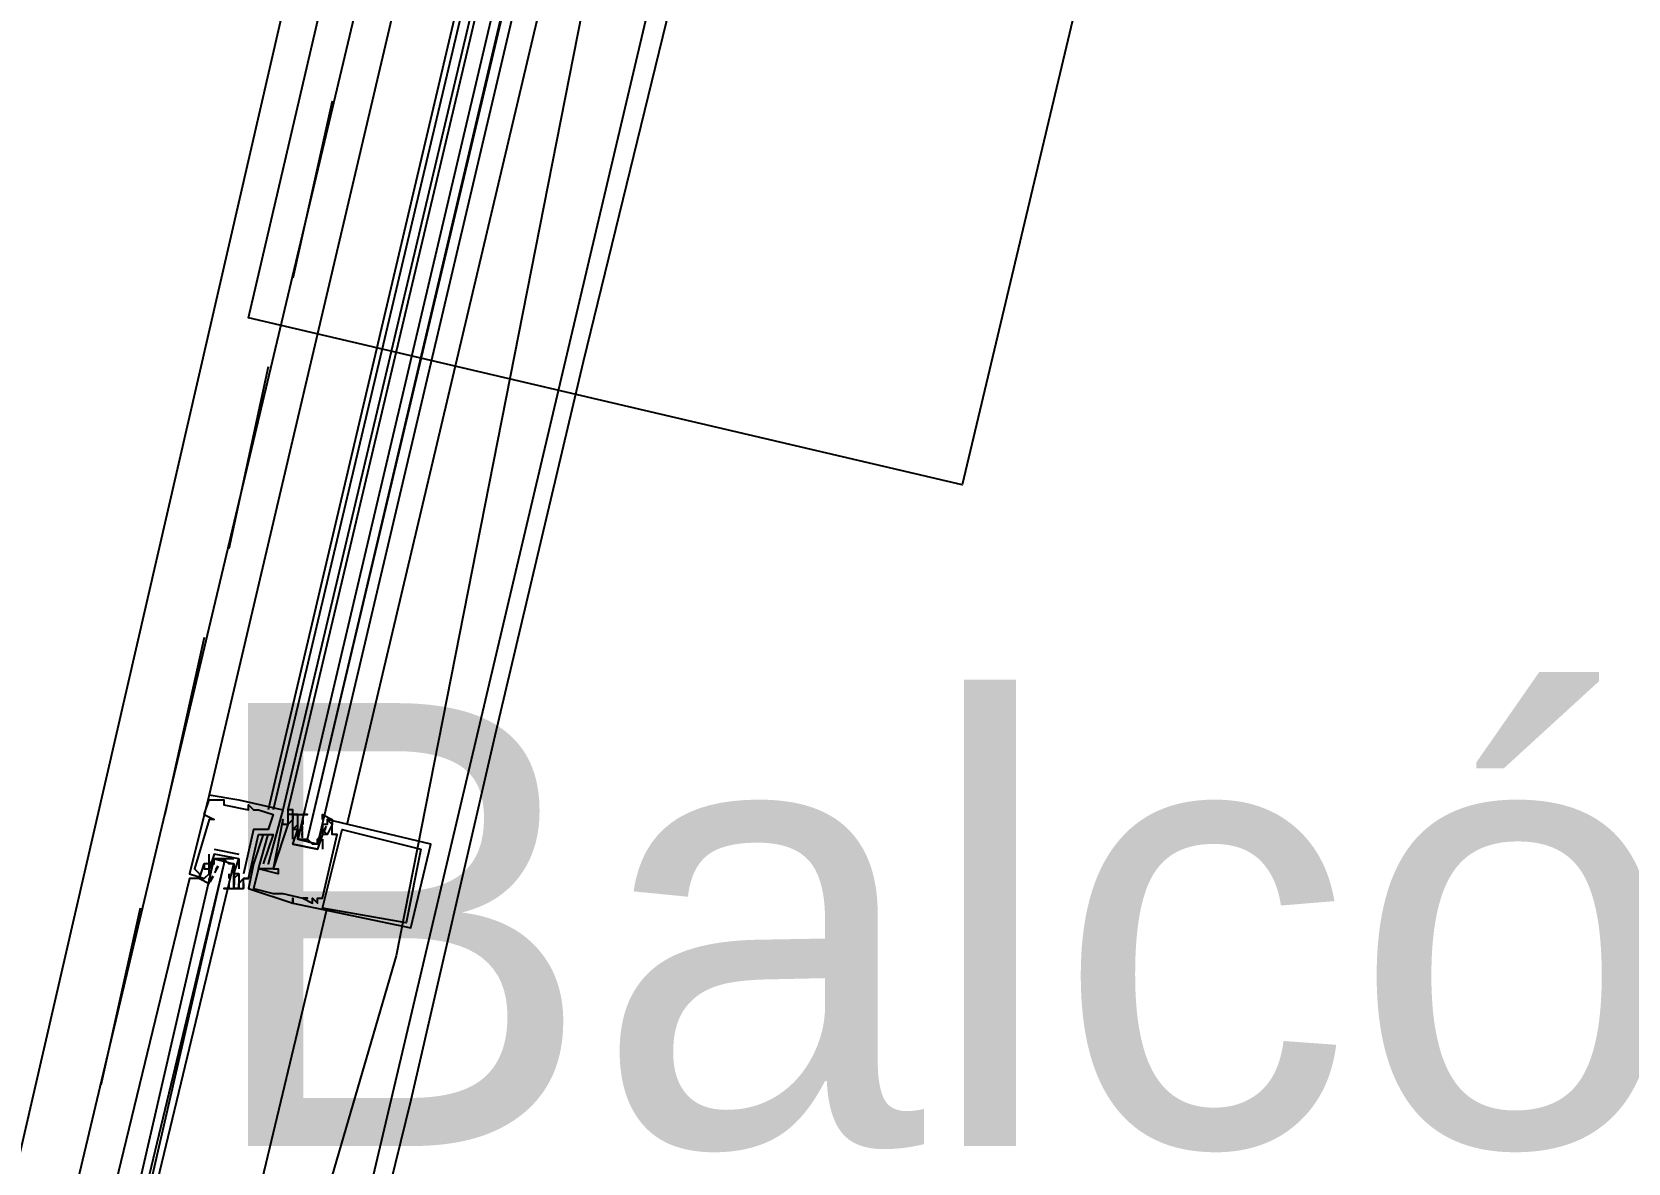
# Model space of a CAD drawing. Header units: feet. Extents: x -84 to 198, y -22 to 181.
# Drawn here: x 41.733 to 46.057, y 15.474 to 18.539 of the extents above; entities that cross this region are included whole.
import ezdxf
from ezdxf.enums import TextEntityAlignment as Align

# ---------------------------------------------------------------- set-up
doc = ezdxf.new("R2010")
doc.units = ezdxf.units.FT
for name, color, linetype in [('A-AREA-UNIDAD', 30, 'CONTINUOUS'), ('A-LINEA', 7, 'CONTINUOUS'), ('A-NOMBRE-ESPACIO', 2, 'CONTINUOUS')]:
    doc.layers.add(name, color=color, linetype=linetype)

msp = doc.modelspace()

# ---------------------------------------------------------------- linework, layer by layer
at = {"layer": 'A-AREA-UNIDAD'}
for points in [[(17.248, 32.2489), (19.52, 25.6889), (23.552, 16.7289), (24.352, 16.7289), (24.4, 16.1956), (29.84, 14.72), (40.96, 12.2844), (45.408, 31.6089)], [(46.208, 30.72), (45.088, 25.6889), (44.88, 25.44), (46.16, 25.0489), (45.632, 22.8089), (45.36, 22.2756), (44.128, 22.56), (44.128, 21.6), (43.68, 20.16), (43.648, 19.3244), (43.36, 19.2889), (42.72, 16.0356), (41.952, 13.4044), (41.952, 12.7644), (41.312, 12.7289), (41.44, 11.0044), (41.2, 10.0444), (46.752, 9.1556), (54.88, 8.2844), (61.68, 7.8756), (67.328, 7.8756)]]:
    msp.add_lwpolyline(points, dxfattribs=at)
at = {"layer": 'A-LINEA'}
for p, q in [((41.3333, 13.2178), (42.84, 19.5644)), ((42.0933, 13.0444), (43.5867, 19.3778)), ((42.84, 19.1378), (42.2133, 16.4711)), ((43, 19.0978), (42.3733, 16.4311)), ((43.0133, 19.0844), (42.3867, 16.4311)), ((43.04, 19.0844), (42.4133, 16.4311)), ((43.0533, 19.0844), (42.4267, 16.4311)), ((42.5867, 16.3911), (43.2133, 19.0444)), ((42.5467, 18.3511), (42.44, 17.8711)), ((42.3733, 17.6311), (42.2667, 17.1378)), ((42.2, 16.8978), (42.0933, 16.4178)), ((42.2133, 16.4711), (42.2133, 16.4711)), ((42.2133, 16.4578), (42.2133, 16.4578)), ((42.2267, 16.4578), (42.2267, 16.4578)), ((42.24, 16.4578), (42.24, 16.4578)), ((42.2533, 16.4578), (42.2533, 16.4578)), ((42.2533, 16.4444), (42.2533, 16.4444)), ((42.2933, 16.4578), (42.2933, 16.4578)), ((42.32, 16.4444), (42.32, 16.4444)), ((42.32, 16.4311), (42.32, 16.4311)), ((42.3333, 16.4311), (42.3333, 16.4311)), ((42.3467, 16.4311), (42.3467, 16.4311)), ((42.4133, 16.4311), (42.4133, 16.4311)), ((42.4267, 16.4311), (42.4267, 16.4178)), ((42.4267, 16.4311), (42.4267, 16.4178)), ((42.4267, 16.4311), (42.4267, 16.4178)), ((42.2, 16.4178), (42.2, 16.4178)), ((42.2133, 16.4044), (42.2133, 16.4044)), ((42.2267, 16.4044), (42.2267, 16.4044)), ((42.3867, 16.4178), (42.3867, 16.4178)), ((42.4133, 16.4044), (42.4133, 16.4044)), ((42.4133, 16.3911), (42.4133, 16.3911)), ((42.4267, 16.4178), (42.4267, 16.4178)), ((42.4267, 16.4044), (42.4267, 16.4044)), ((42.4267, 16.3911), (42.4267, 16.3911)), ((42.4267, 16.3911), (42.4267, 16.3911)), ((42.44, 16.4178), (42.44, 16.4178)), ((42.44, 16.4044), (42.44, 16.4044)), ((42.4533, 16.4178), (42.4533, 16.4178)), ((42.4533, 16.3911), (42.4533, 16.3911)), ((42.4665, 16.3813), (42.4655, 16.3932)), ((42.4659, 16.376), (42.4656, 16.3943)), ((42.4667, 16.4044), (42.4667, 16.4044)), ((42.4667, 16.4044), (42.4667, 16.4044)), ((42.4667, 16.4044), (42.4667, 16.3911)), ((42.4667, 16.3911), (42.4667, 16.3911)), ((42.52, 16.3911), (42.52, 16.3911)), ((42.52, 16.3778), (42.52, 16.3911)), ((42.52, 16.3911), (42.52, 16.3911)), ((42.5303, 16.387), (42.5219, 16.3708)), ((42.5333, 16.4044), (42.5333, 16.4044)), ((42.5333, 16.3911), (42.5333, 16.3911)), ((42.5467, 16.3911), (42.5467, 16.3911)), ((42.3333, 16.3778), (42.3333, 16.3778)), ((42.3467, 16.3644), (42.3467, 16.3644)), ((42.36, 16.3644), (42.36, 16.3644)), ((42.3733, 16.3778), (42.3733, 16.3778)), ((42.3733, 16.3644), (42.3733, 16.3644)), ((42.3867, 16.3644), (42.3867, 16.3644)), ((42.44, 16.3778), (42.44, 16.3778)), ((42.44, 16.3778), (42.44, 16.3778)), ((42.44, 16.3511), (42.44, 16.3511)), ((42.4533, 16.3778), (42.4533, 16.3778)), ((42.4658, 16.3622), (42.4652, 16.3826)), ((42.4665, 16.3546), (42.4655, 16.3665)), ((42.4667, 16.3644), (42.4667, 16.3644)), ((42.48, 16.3511), (42.48, 16.3511)), ((42.5067, 16.3778), (42.5067, 16.3778)), ((42.5067, 16.3511), (42.5067, 16.3511)), ((42.518, 16.3616), (42.5084, 16.3436)), ((42.5152, 16.3533), (42.5089, 16.3432)), ((42.52, 16.3778), (42.52, 16.3778)), ((42.52, 16.3778), (42.52, 16.3778)), ((42.52, 16.3644), (42.52, 16.3644)), ((42.52, 16.3644), (42.52, 16.3644)), ((42.52, 16.3644), (42.52, 16.3644)), ((42.52, 16.3511), (42.52, 16.3244)), ((42.52, 16.3511), (42.52, 16.3511)), ((42.5285, 16.38), (42.5223, 16.3698)), ((42.5333, 16.3644), (42.5333, 16.3644)), ((42.5333, 16.3644), (42.5333, 16.3644)), ((42.5467, 16.3644), (42.5467, 16.3644)), ((42.56, 16.3644), (42.56, 16.3644)), ((42.5733, 16.3778), (42.5733, 16.3778)), ((42.2133, 16.2844), (42.2133, 16.3111)), ((42.2133, 16.3111), (42.2133, 16.3111)), ((42.2267, 16.3244), (42.2933, 16.3111)), ((42.2267, 16.3244), (42.2267, 16.3244)), ((42.2267, 16.3111), (42.2267, 16.3111)), ((42.2267, 16.3111), (42.2267, 16.3111)), ((42.2933, 16.3111), (42.2933, 16.3111)), ((42.44, 16.3378), (42.44, 16.3378)), ((42.44, 16.3378), (42.44, 16.3378)), ((42.5067, 16.3244), (42.5067, 16.3244)), ((42.5067, 16.3244), (42.5067, 16.3244)), ((42.5067, 16.3244), (42.5067, 16.3244)), ((42.52, 16.3244), (42.52, 16.3244)), ((42.7867, 16.3244), (42.7867, 16.3244)), ((42.8133, 16.3378), (42.8133, 16.3378)), ((42.16, 16.2578), (42.16, 16.2578)), ((42.1733, 16.2711), (42.1733, 16.2711)), ((42.1867, 16.2578), (42.1867, 16.2578)), ((42.2, 16.2844), (42.2, 16.2844)), ((42.2, 16.2844), (42.2, 16.2844)), ((42.2, 16.2711), (42.2, 16.2711)), ((42.2133, 16.2844), (42.2133, 16.2844)), ((42.2133, 16.2844), (42.2133, 16.2844)), ((42.2133, 16.2711), (42.2133, 16.2711)), ((42.2133, 16.2711), (42.2133, 16.2711)), ((42.2133, 16.2578), (42.2133, 16.2711)), ((42.2133, 16.2578), (42.2133, 16.2578)), ((42.2267, 16.2844), (42.2267, 16.2844)), ((42.2267, 16.2578), (42.2267, 16.2578)), ((42.2286, 16.2606), (42.2383, 16.2785)), ((42.2315, 16.2689), (42.2377, 16.279)), ((42.2533, 16.2978), (42.2533, 16.2978)), ((42.2667, 16.2711), (42.2667, 16.2711)), ((42.2667, 16.2578), (42.2667, 16.2444)), ((42.2667, 16.2578), (42.2667, 16.2578)), ((42.28, 16.2578), (42.28, 16.2578)), ((42.28, 16.2578), (42.28, 16.2578)), ((42.2801, 16.2676), (42.2812, 16.2557)), ((42.2809, 16.2601), (42.2814, 16.2397)), ((42.2933, 16.2978), (42.2933, 16.2978)), ((42.2933, 16.2978), (42.2933, 16.2978)), ((42.2933, 16.2711), (42.2933, 16.2711)), ((42.2933, 16.2578), (42.2933, 16.2578)), ((42.2933, 16.2578), (42.2933, 16.2578)), ((42.3067, 16.2578), (42.3067, 16.2578)), ((42.3333, 16.2844), (42.3333, 16.2844)), ((42.3467, 16.2711), (42.3467, 16.2711)), ((42.3467, 16.2711), (42.3467, 16.2711)), ((42.36, 16.2844), (42.36, 16.2844)), ((42.3733, 16.2844), (42.3733, 16.2844)), ((42.3867, 16.2711), (42.3867, 16.2711)), ((42.3867, 16.2711), (42.3867, 16.2711)), ((42.4, 16.2711), (42.4, 16.2711)), ((42.4, 16.2578), (42.4, 16.2578)), ((42.1867, 16.2444), (42.1867, 16.2444)), ((42.2, 16.2444), (42.2, 16.2444)), ((42.2164, 16.2352), (42.2248, 16.2514)), ((42.2182, 16.2422), (42.2244, 16.2524)), ((42.2667, 16.2444), (42.2667, 16.2444)), ((42.28, 16.2444), (42.28, 16.2444)), ((42.28, 16.2444), (42.28, 16.2444)), ((42.28, 16.2311), (42.28, 16.2311)), ((42.28, 16.2178), (42.28, 16.2178)), ((42.2801, 16.2409), (42.2812, 16.229)), ((42.2808, 16.2462), (42.2811, 16.2279)), ((42.2933, 16.2311), (42.2933, 16.2311)), ((42.2933, 16.2311), (42.2933, 16.2311)), ((42.2933, 16.2178), (42.2933, 16.2178)), ((42.3067, 16.2444), (42.3067, 16.2444)), ((42.3067, 16.2444), (42.3067, 16.2444)), ((42.3067, 16.2444), (42.3067, 16.2444)), ((42.3067, 16.2311), (42.3067, 16.2311)), ((42.3067, 16.2178), (42.3067, 16.2178)), ((42.3067, 16.2178), (42.3067, 16.2178)), ((42.32, 16.2444), (42.32, 16.2444)), ((42.32, 16.2444), (42.32, 16.2444)), ((42.32, 16.2178), (42.32, 16.2178)), ((42.3333, 16.2178), (42.3333, 16.2178)), ((42.3867, 16.2044), (42.3867, 16.2044)), ((42.4, 16.2044), (42.4, 16.2044)), ((42.4133, 16.2044), (42.4133, 16.2044)), ((42.44, 16.1911), (42.44, 16.1911)), ((42.44, 16.1778), (42.44, 16.1778)), ((42.44, 16.1778), (42.44, 16.1778)), ((42.4667, 16.1911), (42.4667, 16.1911)), ((42.4667, 16.1911), (42.4667, 16.1911)), ((42.48, 16.1911), (42.48, 16.1911)), ((42.4933, 16.1911), (42.4933, 16.1911)), ((42.4933, 16.1778), (42.4933, 16.1778)), ((42.5067, 16.1911), (42.5067, 16.1911)), ((42.5067, 16.1778), (42.5067, 16.1778)), ((42.52, 16.1911), (42.52, 16.1911)), ((42.0267, 16.1644), (41.92, 15.6844)), ((42.52, 16.1644), (42.52, 16.1644)), ((42.7467, 16.1244), (42.7467, 16.1244)), ((42.76, 16.1111), (42.76, 16.1111))]:
    msp.add_line(p, q, dxfattribs=at)
for points in [[(44.9467, 20.2311), (44.2533, 17.3111), (42.32, 17.7644), (43, 20.6844), (44.9467, 20.2311)], [(43.72, 19.6978), (43.6667, 19.4711), (43.6, 19.2044), (43.48, 18.6844), (43.2267, 17.6444), (42.9867, 16.6311), (42.76, 15.6444), (42.52, 14.6711), (42.3067, 13.7244), (42.08, 12.7911), (41.8667, 11.8844)], [(43.0933, 19.0711), (42.4533, 16.3511), (42.4667, 16.3511), (42.48, 16.3511), (43.12, 19.0711)], [(43.1467, 19.0578), (42.5067, 16.3378), (42.4933, 16.3378), (42.48, 16.3511), (43.12, 19.0578)], [(42.2133, 16.4711), (42.16, 16.2578), (42.2, 16.2444)], [(42.2, 16.4178), (42.2133, 16.4578), (42.2267, 16.4578), (42.24, 16.4578), (42.2533, 16.4578), (42.2533, 16.4444), (42.32, 16.4311), (42.32, 16.4444), (42.3333, 16.4311), (42.3467, 16.4311), (42.3867, 16.4178), (42.3733, 16.3778), (42.3333, 16.3778), (42.3067, 16.2578)], [(42.2133, 16.4711), (42.2933, 16.4578), (42.4133, 16.4311), (42.3733, 16.2844), (42.3733, 16.2844)], [(42.44, 16.4178), (42.44, 16.4311), (42.4267, 16.4311)], [(42.44, 16.4178), (42.44, 16.4311), (42.4267, 16.4311)], [(42.44, 16.4178), (42.44, 16.4311), (42.4267, 16.4311)], [(42.2, 16.4178), (42.2267, 16.4044), (42.2133, 16.4044), (42.1733, 16.2711), (42.1867, 16.2578), (42.1867, 16.2444), (42.2, 16.2844), (42.2, 16.2844)], [(42.36, 16.3644), (42.3333, 16.2844), (42.32, 16.2178), (42.44, 16.1778), (42.44, 16.1911), (42.44, 16.1778), (42.76, 16.1111), (42.8133, 16.3378), (42.5333, 16.4044), (42.5333, 16.3911)], [(42.44, 16.3511), (42.44, 16.3778), (42.44, 16.3778), (42.44, 16.4178), (42.44, 16.4044), (42.4267, 16.3911), (42.4267, 16.3911), (42.3867, 16.2711), (42.4, 16.2711), (42.4, 16.2578), (42.3467, 16.2711), (42.3333, 16.2178), (42.3867, 16.2044), (42.4, 16.2044), (42.4133, 16.2044), (42.4667, 16.1911), (42.48, 16.1911), (42.4667, 16.1911), (42.4933, 16.1778), (42.4933, 16.1911), (42.5067, 16.1778), (42.5067, 16.1911), (42.52, 16.1911), (42.56, 16.3644), (42.5467, 16.3644), (42.5467, 16.3911), (42.5333, 16.3644), (42.5333, 16.3644)], [(42.4533, 16.4178), (42.4267, 16.4178), (42.4267, 16.4044), (42.4267, 16.3911), (42.4133, 16.3911), (42.4133, 16.4044), (42.3867, 16.2711), (42.3467, 16.2711), (42.3733, 16.3644)], [(42.52, 16.4044), (42.52, 16.4178), (42.5467, 16.4044), (42.5467, 16.3911), (42.5333, 16.4044), (42.5333, 16.3911), (42.52, 16.3911), (42.52, 16.3644), (42.5067, 16.3378), (42.4533, 16.3511), (42.4533, 16.3778), (42.4533, 16.3911), (42.4533, 16.4044), (42.4533, 16.4178), (42.44, 16.4178), (42.4533, 16.4178), (42.48, 16.4178), (42.4667, 16.4178)], [(42.52, 16.3644), (42.5067, 16.3244), (42.44, 16.3378), (42.4533, 16.3778), (42.44, 16.3778), (42.4533, 16.3911)], [(42.28, 16.2311), (42.28, 16.2178), (42.3067, 16.2178), (42.3067, 16.2311), (42.3067, 16.2178), (42.3067, 16.2444), (42.32, 16.2444), (42.3067, 16.2444), (42.32, 16.2444), (42.3467, 16.3644), (42.3867, 16.3644), (42.36, 16.2844)], [(42.4533, 16.3778), (42.4533, 16.3644), (42.4533, 16.3511), (42.5067, 16.3378), (42.5067, 16.3511), (42.52, 16.3644)], [(42.7867, 16.3244), (42.7467, 16.1244), (42.52, 16.1644), (42.5733, 16.3778), (42.7867, 16.3244)], [(42.52, 16.3778), (42.52, 16.3644), (42.52, 16.3778), (42.5333, 16.3644), (42.52, 16.3644)], [(42.28, 16.2444), (42.28, 16.2578), (42.28, 16.2444), (42.2933, 16.2578), (42.28, 16.2578), (42.2933, 16.2978), (42.2267, 16.3111), (42.2133, 16.2711), (42.2133, 16.2844), (42.2, 16.2844), (42.2, 16.2711), (42.2133, 16.2711), (42.2133, 16.2578), (42.2133, 16.2578)], [(42.44, 16.3378), (42.44, 16.3378), (42.5067, 16.3244)], [(41.92, 14.9644), (42.2267, 16.2978), (42.24, 16.2978), (42.2533, 16.2978), (42.2533, 16.2844), (41.9333, 14.9511)], [(41.96, 14.9511), (42.28, 16.2844), (42.2667, 16.2844), (42.2533, 16.2978), (42.2533, 16.2844), (41.9467, 14.9511)], [(42.28, 16.2978), (42.2267, 16.2978), (42.2133, 16.2844), (42.2133, 16.2711), (42.2133, 16.2578), (42.2, 16.2444), (42.1867, 16.2444), (42.2133, 16.2311), (42.2133, 16.2444)], [(42.2133, 16.2711), (42.2267, 16.2844), (42.2267, 16.2978), (42.28, 16.2844), (42.28, 16.2711), (42.28, 16.2578)], [(42.2667, 16.2311), (42.2667, 16.2178), (42.2533, 16.2178), (42.28, 16.2178), (42.2933, 16.2178), (42.28, 16.2178), (42.28, 16.2311), (42.28, 16.2578), (42.28, 16.2711), (42.28, 16.2844)], [(42.2933, 16.2978), (42.2933, 16.2978), (42.2933, 16.2711)], [(42.2933, 16.2578), (42.2933, 16.2578), (42.2933, 16.2311), (42.2933, 16.2178), (42.2933, 16.2311), (42.3067, 16.2444), (42.3067, 16.2444)], [(42.1867, 16.2444), (42.1867, 16.2444), (42.16, 16.2444), (41.8533, 14.9778)], [(42.1867, 16.2444), (42.1867, 16.2444), (42.16, 16.2444)], [(42.1867, 16.2444), (42.1867, 16.2444), (42.16, 16.2444)], [(41.8, 13.1111), (42.2267, 14.8844), (42.5333, 16.1644)]]:
    msp.add_lwpolyline(points, dxfattribs=at)

# ---------------------------------------------------------------- texts
at = {"layer": 'A-NOMBRE-ESPACIO'}
msp.add_text('Balcón', height=1.2, dxfattribs=at).set_placement((44.64, 15.52), align=Align.CENTER)

doc.saveas('drawing.dxf')
